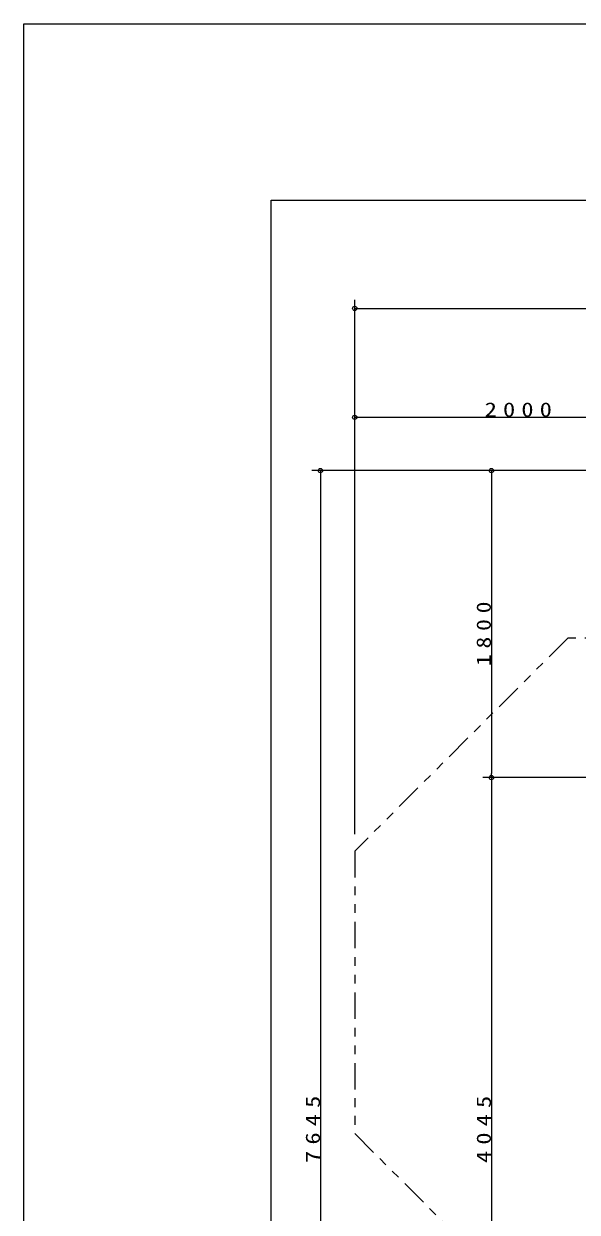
# Model space of a CAD drawing. Units: millimetres on the paper. Extents: x 0 to 420, y -594 to 297.
# Drawn here: x 0 to 62.7, y 162.4 to 297 of the extents above; entities that cross this region are included whole.
import ezdxf

# ---------------------------------------------------------------- set-up
doc = ezdxf.new("R2010")
doc.units = ezdxf.units.MM
doc.linetypes.add('USER3', pattern=[8, 3, -1, 1, -1, 1, -1])
for name, color, linetype, lineweight in [('0_2', 7, 'Continuous', 13), ('2D_DIMENSION', 7, 'Continuous', 13), ('2D_OUTLINE', 7, 'USER3', 13), ('FMT', 7, 'Continuous', 13)]:
    doc.layers.add(name, color=color, linetype=linetype, lineweight=lineweight)
doc.styles.add('ＭＳ ゴシック', font='')
doc.styles.get('ＭＳ ゴシック').set_extended_font_data('MS Gothic')

msp = doc.modelspace()

# ---------------------------------------------------------------- linework, layer by layer
at = {"layer": '0_2'}
for p, q in [((0, 0), (0, 297)), ((0, 297), (420, 297)), ((37.479, 264.749), (37.962, 264.749)), ((37.479, 252.423), (37.962, 252.423)), ((33.601, 246.395), (33.601, 245.912)), ((52.953, 246.395), (52.953, 245.912)), ((52.953, 211.608), (52.953, 212.091)), ((52.961, 211.608), (52.961, 211.125))]:
    msp.add_line(p, q, dxfattribs=at)
for centre in [(37.479, 264.749), (37.479, 252.423), (33.601, 246.395), (52.953, 246.395), (52.953, 211.608), (52.961, 211.608)]:
    msp.add_circle(centre, 0.241, dxfattribs=at)
at = {"layer": '2D_DIMENSION'}
for p, q in [((37.479, 205.213), (37.479, 265.715)), ((37.962, 264.749), (267.366, 264.749)), ((37.479, 205.213), (37.479, 253.389)), ((37.962, 252.423), (75.624, 252.423)), ((111.575, 246.395), (32.635, 246.395)), ((111.575, 246.395), (51.987, 246.395)), ((33.601, 245.912), (33.601, 99.215)), ((52.953, 245.912), (52.953, 212.091)), ((127.194, 211.608), (51.987, 211.608)), ((127.194, 211.608), (51.995, 211.608)), ((52.961, 211.125), (52.961, 133.98))]:
    msp.add_line(p, q, dxfattribs=at)
at = {"layer": '2D_OUTLINE'}
for p, q in [((61.612, 227.414), (37.479, 203.281)), ((94.525, 227.414), (61.612, 227.414)), ((37.479, 203.281), (37.479, 171.282)), ((37.479, 171.282), (61.594, 147.167))]:
    msp.add_line(p, q, dxfattribs=at)
at = {"layer": 'FMT'}
for p, q in [((28, 277), (403, 277)), ((28, 20), (28, 277))]:
    msp.add_line(p, q, dxfattribs=at)

# ---------------------------------------------------------------- texts
at = {"layer": '2D_DIMENSION', "insert": (52.192, 252.455), "char_height": 1.628, "attachment_point": 7, "style": 'ＭＳ ゴシック'}
msp.add_mtext('\\T1.5;\\W1.25;2000', dxfattribs=at)
at = {"layer": '2D_DIMENSION', "char_height": 1.628, "attachment_point": 7, "rotation": 90, "style": 'ＭＳ ゴシック'}
for s, insert in [('\\T1.5;\\W1.2;1800', (52.921, 224.242)), ('\\T1.5;\\W1.25;7645', (33.569, 167.963)), ('\\T1.5;\\W1.25;4045', (52.928, 167.952))]:
    msp.add_mtext(s, dxfattribs=dict(at, insert=insert))

doc.saveas('drawing.dxf')
